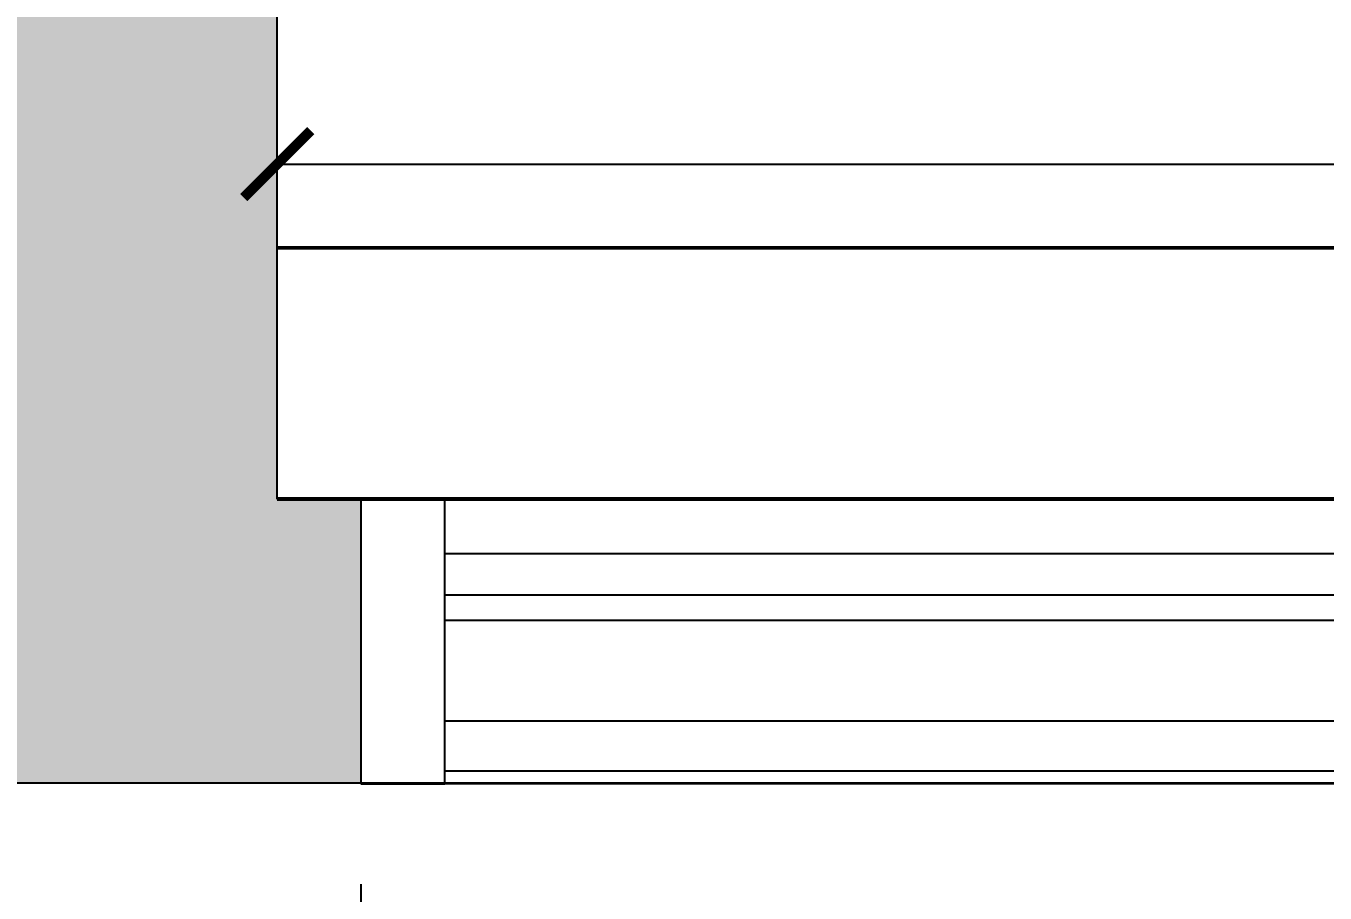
# Model space of a CAD drawing. Header units: millimetres. Extents: x 0 to 460473, y -68369 to 85219.
# Drawn here: x 230084 to 230860, y -39974 to -39456 of the extents above; entities that cross this region are included whole.
import ezdxf

# ---------------------------------------------------------------- set-up
doc = ezdxf.new("R2010")
doc.units = ezdxf.units.MM
doc.header["$LTSCALE"] = 50
for name, color, linetype in [('DIM', 7, 'Continuous'), ('fur', 6, 'Continuous'), ('ha', 8, 'Continuous'), ('wall', 2, 'Continuous'), ('win', 4, 'Continuous')]:
    doc.layers.add(name, color=color, linetype=linetype)
doc.styles.add('맑은 고딕', font='malgun.ttf')
doc.dimstyles.new('DH IN40', dxfattribs={"dimscale": 40, "dimtxt": 2.5, "dimasz": 1, "dimexe": 1.5, "dimexo": 1.5, "dimtad": 1, "dimdec": 7, "dimlunit": 6, "dimtxsty": '맑은 고딕', "dimblk": 'ARCHTICK', "dimcen": 2.5, "dimclrd": 256, "dimclre": 256, "dimclrt": 256, "dimadec": 0, "dimazin": 0, "dimtfac": 1, "dimtdec": 7, "dimtix": 1, "dimtmove": 0, "dimatfit": 3, "dimldrblk": 'ARCHTICK', "dimfxl": 1, "dimtfillclr": 1, "dimlwd": -1, "dimlwe": -1, "dimarcsym": 0})

# ---------------------------------------------------------------- blocks, each defined once
blk = doc.blocks.new('EWEDSF')
at = {"layer": 'ha', "transparency": 33554559}
h = blk.add_hatch(color=256, dxfattribs=at)
h.dxf.hatch_style = 1
h.paths.add_polyline_path([(230234, 29629.7), (230234, 32479.7), (230344, 32479.7), (230344, 32679.7), (230034, 32679.7), (230034, 29829.7), (229434, 29829.7), (229434, 29629.7), (230034, 29629.7), (230034, 28199.2), (229414, 28199.2), (229414, 27999.7), (230034, 27999.7), (230284, 27999.7), (230284, 28169.7), (230234, 28169.7)])
at = {"layer": 'wall', "color": 2}
for p, q in [((230234, 28169.7), (230234, 29629.7)), ((233274, 28169.7), (230234, 28169.7)), ((230034, 27999.7), (233434, 27999.7))]:
    blk.add_line(p, q, dxfattribs=at)
at = {"layer": 'win'}
for p, q in [((232844, 28169.2), (230324, 28169.2)), ((232834, 28096.7), (230334, 28096.7)), ((232834, 28096.7), (230334, 28096.7)), ((232834, 27999.2), (230334, 27999.2))]:
    blk.add_line(p, q, dxfattribs=at)
blk.add_lwpolyline([(230284, 27999.2), (230334, 27999.2), (230334, 28169.2), (230284, 28169.2)], close=True, dxfattribs=at)
for points in [[(230334, 28136.7), (231564, 28136.7), (231564, 28111.7), (230334, 28111.7)], [(230334, 28036.7), (231564, 28036.7), (231564, 28006.7), (230334, 28006.7)]]:
    blk.add_lwpolyline(points, dxfattribs=at)
blk = doc.blocks.new('_ArchTick')
at = {"color": 0, "linetype": 'ByBlock', "const_width": 0.15}
blk.add_lwpolyline([(-0.5, -0.5), (0.5, 0.5)], dxfattribs=at)
blk = doc.blocks.new('*D380')
at = {"layer": 'Defpoints', "color": 0, "transparency": 16777216}
for p in [(230284, -39908.26), (232884, -39907.76), (232884, -40191.03)]:
    blk.add_point(p, dxfattribs=at)
at = {"layer": 'DIM', "transparency": 16777216}
for p, q in [((230284, -39968.26), (230284, -40251.03)), ((232884, -39967.76), (232884, -40251.03)), ((230284, -40191.03), (232884, -40191.03))]:
    blk.add_line(p, q, dxfattribs=at)
at = {"layer": 'DIM', "transparency": 16777216, "xscale": 40, "yscale": 40, "zscale": 40, "rotation": 180}
blk.add_blockref('_ArchTick', (230284, -40191.03), dxfattribs=at)
at = {"layer": 'DIM', "transparency": 16777216, "xscale": 40, "yscale": 40, "zscale": 40}
blk.add_blockref('_ArchTick', (232884, -40191.03), dxfattribs=at)
at = {"layer": 'DIM', "transparency": 16777216, "insert": (231584, -40105.98), "char_height": 100, "attachment_point": 5, "style": '맑은 고딕'}
blk.add_mtext('2,600', dxfattribs=at)
blk = doc.blocks.new('*D452')
at = {"layer": 'Defpoints', "color": 0, "transparency": 16777216}
for p in [(233274, -39538.26), (230234, -39588.26), (233274, -39588.26)]:
    blk.add_point(p, dxfattribs=at)
at = {"layer": 'DIM', "transparency": 16777216}
for p, q in [((230234, -39528.26), (230234, -39478.26)), ((233274, -39528.26), (233274, -39478.26)), ((230234, -39538.26), (233274, -39538.26))]:
    blk.add_line(p, q, dxfattribs=at)
at = {"layer": 'DIM', "transparency": 16777216, "xscale": 40, "yscale": 40, "zscale": 40, "rotation": 180}
blk.add_blockref('_ArchTick', (230234, -39538.26), dxfattribs=at)
at = {"layer": 'DIM', "transparency": 16777216, "xscale": 40, "yscale": 40, "zscale": 40}
blk.add_blockref('_ArchTick', (233274, -39538.26), dxfattribs=at)
at = {"layer": 'DIM', "transparency": 16777216, "insert": (231754, -39453.21), "char_height": 100, "attachment_point": 5, "style": '맑은 고딕'}
blk.add_mtext('3,040', dxfattribs=at)

msp = doc.modelspace()

# ---------------------------------------------------------------- linework, layer by layer
msp.add_line((230233.99865146, -39738.26280634), (230233.99865146, -39588.26280634))
at = {"layer": 'fur', "color": 40, "lineweight": 50, "true_color": 0xf8d731}
for p, q in [((233273.99865146, -39588.26280634), (230233.99865146, -39588.26280634)), ((230233.99865146, -39738.26280634), (233273.99865146, -39738.26280634))]:
    msp.add_line(p, q, dxfattribs=at)

# ---------------------------------------------------------------- block references
at = {"layer": 'ha'}
msp.add_blockref('EWEDSF', (0, -67907.45838072), dxfattribs=at)

# ---------------------------------------------------------------- dimensions: what is measured, and where the dimension line sits
at = {"layer": 'DIM'}
for base, p1, p2, picture, middle in [((233273.9986514582, -39538.2628063407), (230233.9986514582, -39588.2628063407), (233273.9986514582, -39588.2628063407), '*D452', (231753.9986514582, -39453.2084585147)), ((232883.9986514582, -40191.0343943705), (230283.9986514582, -39908.2628063407), (232883.9986514582, -39907.76328172), '*D380', (231583.9986514582, -40105.9800465444))]:
    dim = msp.add_linear_dim(base=base, p1=p1, p2=p2, dimstyle='DH IN40', dxfattribs=at)
    dim.commit()
    dim.dimension.update_dxf_attribs({"geometry": picture, "text_midpoint": middle})

doc.saveas('drawing.dxf')
